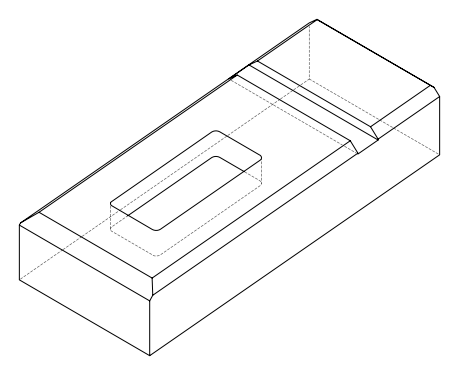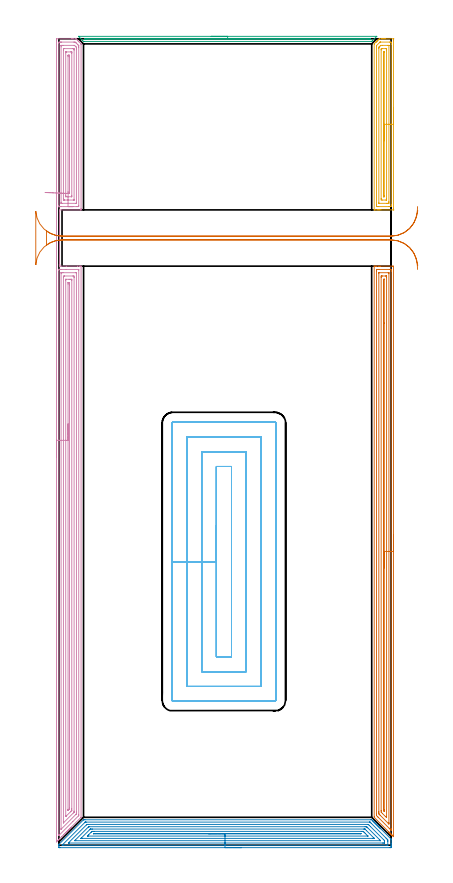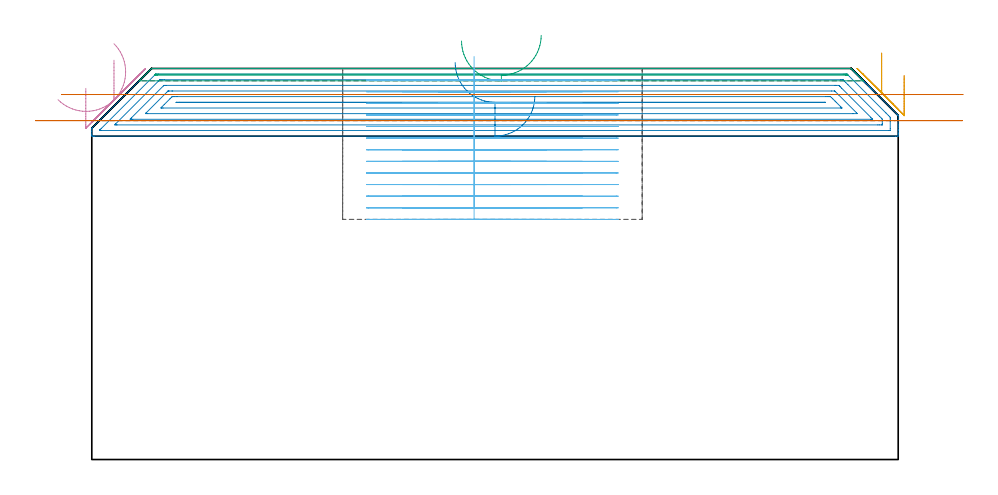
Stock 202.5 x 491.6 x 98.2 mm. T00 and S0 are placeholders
(PLAN: 7 operations, 2 tool changes, 95.6 min)
(1 AREA_MILL | FG_CHAMFER_SURFACE | UGT0205_001 | 13.86 min | 24963 mm3)
(2 AREA_MILL_1 | FG_CHAMFER_SURFACE_1 | UGT0205_001 | 10.9 min | 28423 mm3)
(3 AREA_MILL_2 | FG_CHAMFER_SURFACE_2 | UGT0205_001 | 3 min | 894 mm3)
(4 AREA_MILL_3 | FG_CHAMFER_SURFACE_3 | UGT0205_001 | 22.19 min | 53672 mm3)
(5 AREA_MILL_4 | FG_CHAMFER_SURFACE_4 | UGT0205_001 | 4.34 min | 7690 mm3)
(6 MILL_RECTANGULAR_POCKET | POCKET_RECTANGULAR_STRAIGHT | NXT0201_011 | Follow Part, ap 3, ae 75% | 39.24 min | 517811 mm3)
(7 MILL_RECTANGULAR_SLOT | SLOT_RECTANGULAR | UGT0201_004 | Follow Part, ap 8, ae 75% | 2.06 min | 86542 mm3)
(TOOL UGT0205_001 | Chamfer Mill 20 x 3 x 45 deg. | D20 FL50 Z2)
(TOOL NXT0201_011 | ENDMILL 12mm [2P460-1200-NA 1630] | D12 FL38 Z6)
(TOOL UGT0201_004 | End Mill 32 mm | D32 FL53 Z6)
(OP 1 AREA_MILL)
G17 G21 G94 G90
T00 M6
G54
G17 G0 G90 X204. Y189.1 S1061 M3
G43 Z108.2 H0
Z96.4
G94 G1 Y189.062 Z95.528 F250.
Y188.948 Z94.664
Y188.759 Z93.812
Y188.497 Z92.98
Y188.163 Z92.174
Y187.76 Z91.4
Y187.292 Z90.664
Y186.76 Z89.972
Y186.171 Z89.329
Y185.528 Z88.74
Y184.836 Z88.208
Y184.1 Z87.74
Y183.326 Z87.337
Y182.52 Z87.003
Y181.688 Z86.741
Y180.836 Z86.552
Y179.972 Z86.438
Y179.1 Z86.4
Y5.439
X203.995 Y5.221 Z86.403
X203.993 Y5.218 Z86.404
X203.978 Y5.221 Z86.419
X203.593 Y5.607 Z86.807
X203.437 Y5.762 Z86.96
X203.383 Y5.816 Z87.016
X203.194 Y6.005 Z87.205
X203.14 Y6.058 Z87.257
X203.086 Y6.114 Z87.313
X202.899 Y6.3 Z87.5
X202.844 Y6.355 Z87.553
X202.788 Y6.412 Z87.611
X202.604 Y6.596 Z87.795
X202.547 Y6.651 Z87.849
X202.49 Y6.709 Z87.909
X202.309 Y6.891 Z88.09
X202.251 Y6.948 Z88.146
X202.192 Y7.007 Z88.207
X202.013 Y7.186 Z88.386
X201.954 Y7.244 Z88.442
X201.895 Y7.305 Z88.504
X201.718 Y7.481 Z88.681
X201.658 Y7.541 Z88.739
X201.597 Y7.603 Z88.802
X201.423 Y7.777 Z88.976
X201.361 Y7.837 Z89.035
X201.299 Y7.9 Z89.1
X201.128 Y8.072 Z89.271
X201.065 Y8.134 Z89.332
X201.001 Y8.198 Z89.398
X200.832 Y8.367 Z89.567
X200.768 Y8.43 Z89.628
X192.451 Y16.749 Z97.948
X192.279 Y16.922 Z98.119
X192.206 Y16.999 Z98.192
X192.2 Y17.428 Z98.2
Y352.83
X192.203 Y352.99 Z98.188
X192.243 Y352.993 Z98.148
X192.628 Y353. Z97.772
X192.977 Z97.422
X193.653 Z96.742
X194.88 Z95.517
X195.432 Z94.963
X196.045 Z94.35
X203.437 Z86.961
X203.715 Y352.998 Z86.683
X203.992 Y352.99 Z86.406
X203.999 Y352.712 Z86.399
X204. Y179.1 Z86.4
X202.586 Z87.814
Y10.244
X202.582 Y9.389 Z87.818
X202.58 Y9.356 Z87.82
X202.547 Y9.115 Z87.853
X202.265 Y9.389 Z88.135
X201.658 Y9.992 Z88.742
X201.367 Y10.282 Z89.033
X194.542 Y17.108 Z95.858
X194.224 Y17.428 Z96.176
X193.653 Y18.009 Z96.747
X193.619 Y18.321 Z96.781
X193.617 Y18.357 Z96.783
X193.614 Y19.214 Z96.786
Y349.743
X193.617 Y350.597 Z96.783
X193.618 Y350.632 Z96.782
X193.653 Y350.99 Z96.747
X194.144 Y350.998 Z96.256
X194.542 Y350.999 Z95.858
X195.031 Y351. Z95.369
X201.658 Y350.999 Z88.742
X202.149 Y350.997 Z88.251
X202.547 Y350.99 Z87.853
X202.582 Y350.597 Z87.818
X202.584 Y350.561 Z87.816
X202.586 Y349.704 Z87.814
Y179.1
X201.172 Z89.228
X201.171 Y13.855 Z89.229
X201.17 Y13.452 Z89.23
X201.166 Y12.962 Z89.234
X201.165 Y12.949 Z89.235
X201.143 Y12.962 Z89.257
X200.768 Y13.332 Z89.632
X195.778 Y18.321 Z94.622
X195.432 Y18.672 Z94.968
X195.163 Y18.948 Z95.237
X195.035 Y19.085 Z95.365
X195.033 Y19.214 Z95.367
X195.03 Y19.618 Z95.37
X195.029 Y20.108 Z95.371
X195.028 Y20.513 Z95.372
X195.029 Y348.912 Z95.371
X195.03 Y348.963 Z95.37
X195.033 Y348.986 Z95.367
X195.035 Y348.99 Z95.365
X195.056 Y348.993 Z95.344
X195.244 Y348.999 Z95.156
X200.768 Z89.632
X200.956 Y348.996 Z89.444
X201.082 Y348.991 Z89.318
X201.165 Y348.985 Z89.235
X201.167 Y348.945 Z89.233
X201.169 Y348.811 Z89.231
X201.171 Y348.407 Z89.229
X201.172 Y179.1 Z89.228
X199.757 Z90.643
Y17.551
X199.755 Y17.428 Z90.645
X199.741 Y16.819 Z90.659
X199.121 Y17.428 Z91.279
X197.211 Y19.339 Z93.189
X196.45 Y20.108 Z93.95
X196.443 Y20.878 Z93.957
Y21.001
Y346.131
X196.449 Y346.896 Z93.951
X196.46 Y346.99 Z93.94
X196.562 Y346.995 Z93.838
X196.778 Y346.998 Z93.622
X197.211 Y347. Z93.189
X198.989 Z91.411
X199.431 Y346.998 Z90.969
X199.64 Y346.995 Z90.76
X199.739 Y346.99 Z90.661
X199.75 Y346.925 Z90.65
X199.757 Y346.254 Z90.643
Y346.131
Y179.1
X198.343 Z92.057
Y21.65
X198.341 Y21.001 Z92.059
X198.339 Y20.761 Z92.061
X198.337 Y20.692 Z92.063
X198.206 Y20.804 Z92.194
X198.1 Y20.903 Z92.3
X198. Y21.001 Z92.4
X197.898 Y21.112 Z92.502
X197.863 Y21.158 Z92.537
X197.861 Y21.185 Z92.539
X197.859 Y21.243 Z92.541
X197.857 Y21.894 Z92.543
Y22.138
Y344.345
X197.858 Y344.588 Z92.542
X197.861 Y344.833 Z92.539
X197.864 Y344.987 Z92.536
X197.937 Y344.991 Z92.463
X198.1 Y344.996 Z92.3
X198.339 Y344.999 Z92.061
X198.341 Y344.996 Z92.059
X198.342 Y344.995 Z92.058
X198.343 Y318.319 Z92.057
Y179.1
Y178.228 Z92.095
Y177.364 Z92.209
Y176.512 Z92.398
Y175.68 Z92.66
Y174.874 Z92.994
Y174.1 Z93.397
Y173.364 Z93.865
Y172.672 Z94.396
Y172.029 Z94.986
Y171.44 Z95.629
Y170.908 Z96.321
Y170.44 Z97.057
Y170.037 Z97.831
Y169.703 Z98.637
Y169.441 Z99.469
Y169.252 Z100.32
Y169.138 Z101.185
Y169.1 Z102.057
G0 Z108.2
M5
M2
(OP 2 AREA_MILL_1)
G17 G21 G94 G90
T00 M6
G54
G17 G0 G90 X111.25 Y-1.5 S1061 M3
G43 Z108.2 H0
Z91.2
G94 G1 X111.212 Z90.328 F250.
X111.098 Z89.463
X110.909 Z88.612
X110.647 Z87.78
X110.313 Z86.974
X109.91 Z86.2
X109.442 Z85.464
X108.91 Z84.772
X108.321 Z84.129
X107.678 Z83.54
X106.986 Z83.008
X106.25 Z82.54
X105.476 Z82.137
X104.67 Z81.803
X103.838 Z81.541
X102.986 Z81.352
X102.122 Z81.238
X101.25 Z81.2
X0.632
X0.448 Y-1.499 Z81.201
X0.185 Y-1.496 Z81.204
X0.003 Y-1.491 Z81.205
X0. Y-1.345 Z81.352
Y-0.978 Z81.717
Y-0.244 Z82.456
Y0.351 Z83.051
X0.001 Y0.429 Z83.128
X0.01 Y0.5 Z83.196
X0.075 Y0.576 Z83.274
X14.942 Y15.443 Z98.142
X14.995 Y15.493 Z98.192
X15.015 Y15.496 Z98.195
X15.837 Y15.5 Z98.2
X190.241
X190.706 Y15.493 Z98.192
X191.224 Y14.978 Z97.674
X191.308 Y14.893 Z97.592
X191.433 Y14.767 Z97.466
X191.519 Y14.683 Z97.379
X191.601 Y14.6 Z97.299
X191.731 Y14.469 Z97.168
X191.814 Y14.387 Z97.083
X191.893 Y14.307 Z97.006
X192.029 Y14.171 Z96.87
X192.11 Y14.092 Z96.788
X192.186 Y14.014 Z96.713
X192.327 Y13.873 Z96.572
X192.405 Y13.796 Z96.493
X192.479 Y13.721 Z96.42
X192.626 Y13.575 Z96.274
X192.701 Y13.501 Z96.197
X192.772 Y13.428 Z96.127
X192.924 Y13.277 Z95.976
X192.996 Y13.205 Z95.902
X193.065 Y13.135 Z95.834
X193.222 Y12.978 Z95.678
X193.292 Y12.91 Z95.606
X193.358 Y12.842 Z95.541
X193.52 Y12.68 Z95.379
X193.587 Y12.614 Z95.311
X193.651 Y12.549 Z95.248
X193.818 Y12.382 Z95.081
X193.883 Y12.319 Z95.015
X193.944 Y12.256 Z94.955
X194.116 Y12.084 Z94.783
X194.178 Y12.023 Z94.72
X194.237 Y11.964 Z94.663
X194.414 Y11.786 Z94.485
X194.474 Y11.728 Z94.425
X194.53 Y11.671 Z94.37
X194.713 Y11.488 Z94.187
X194.769 Y11.432 Z94.129
X194.823 Y11.378 Z94.077
X195.011 Y11.19 Z93.889
X195.065 Y11.137 Z93.834
X195.116 Y11.085 Z93.784
X195.309 Y10.892 Z93.591
X195.36 Y10.841 Z93.538
X195.408 Y10.792 Z93.491
X195.607 Y10.593 Z93.292
X195.655 Y10.546 Z93.243
X195.701 Y10.499 Z93.198
X195.905 Y10.295 Z92.994
X195.951 Y10.25 Z92.948
X195.994 Y10.206 Z92.905
X196.203 Y9.997 Z92.696
X202.166 Y4.035 Z86.734
X202.304 Y3.897 Z86.594
X202.464 Y3.733 Z86.431
X202.492 Y3.696 Z86.394
X202.496 Y3.676 Z86.373
X202.5 Y3.649 Z86.347
Y2.568 Z85.262
Y1.314 Z84.011
Y0.795 Z83.489
Y0.168 Z82.863
Y-0.092 Z82.604
Y-0.719 Z81.977
X202.497 Y-0.978 Z81.718
X202.491 Y-1.491 Z81.205
X202.388 Y-1.494 Z81.203
X201.868 Y-1.5 Z81.2
X101.25
Y-0.086 Z82.614
X2.415
X2.01 Y-0.073 Z82.627
X2.009 Y-0.001 Z82.699
X2.01 Y0.038 Z82.738
X2.036 Y0.074 Z82.774
X2.083 Y0.129 Z82.829
X2.139 Y0.188 Z82.888
X2.343 Y0.394 Z83.094
X2.421 Y0.472 Z83.172
X15.94 Y13.99 Z96.69
X15.994 Y14.041 Z96.741
X16.026 Y14.068 Z96.768
X16.042 Y14.079 Z96.779
X16.066 Y14.08 Z96.78
X16.287 Y14.084 Z96.784
X16.731 Y14.086 Z96.786
X189.346
X189.574 Y14.083 Z96.783
X189.629 Y14.081 Z96.781
X189.652 Y14.079 Z96.779
X189.713 Y14.025 Z96.725
X189.927 Y13.818 Z96.518
X190.241 Y13.509 Z96.209
X199.41 Y4.341 Z87.041
X200.079 Y3.67 Z86.37
X200.289 Y3.454 Z86.154
X200.49 Y3.243 Z85.943
X200.496 Y3.04 Z85.74
X200.499 Y2.568 Z85.268
X200.5 Y2.15 Z84.85
X200.498 Y0.379 Z83.079
X200.49 Y-0.04 Z82.66
X200.486 Y-0.08 Z82.62
X200.466 Y-0.081 Z82.619
X200.412 Y-0.084 Z82.616
X200.301 Y-0.085 Z82.615
X200.079 Y-0.086 Z82.614
X101.25
Y1.328 Z84.028
X6.354 Y1.329 Z84.029
X6.18
X5.999 Y1.331 Z84.031
X5.749 Y1.335 Z84.035
X5.894 Y1.489 Z84.189
X5.999 Y1.599 Z84.299
X16.731 Y12.332 Z95.032
X17.03 Y12.622 Z95.322
X17.074 Y12.663 Z95.363
X17.136 Y12.666 Z95.366
X17.272 Y12.669 Z95.369
X17.626 Y12.671 Z95.371
X18.164
X188.096
X188.452 Y12.669 Z95.369
X188.57 Y12.667 Z95.367
X188.61 Y12.665 Z95.365
X188.645 Y12.644 Z95.344
X188.713 Y12.58 Z95.28
X188.98 Y12.319 Z95.019
X189.346 Y11.955 Z94.655
X189.869 Y11.432 Z94.132
X197.846 Y3.454 Z86.154
X198.29 Y3.007 Z85.707
X198.393 Y2.896 Z85.596
X198.49 Y2.774 Z85.474
X198.495 Y2.568 Z85.268
X198.499 Y2.361 Z85.061
X198.5 Y1.681 Z84.381
X198.499 Y1.474 Z84.174
X198.495 Y1.404 Z84.104
X198.49 Y1.35 Z84.05
X198.483 Y1.335 Z84.035
X198.467 Y1.334 Z84.034
X198.29 Y1.331 Z84.031
X197.751 Y1.329 Z84.029
X197.396 Y1.328 Z84.028
X101.25
Y2.743 Z85.443
X10.294
X9.847 Y2.744 Z85.444
X9.722 Y2.746 Z85.446
X9.619 Y2.749 Z85.449
X9.665 Y2.805 Z85.505
X9.82 Y2.968 Z85.668
X9.942 Y3.092 Z85.792
X17.955 Y11.105 Z93.805
X18.039 Y11.185 Z93.885
X18.092 Y11.231 Z93.931
X18.12 Y11.25 Z93.95
X18.162 Y11.252 Z93.952
X18.52 Y11.256 Z93.956
X18.697 Y11.257 Z93.957
X186.663
X186.841 Y11.256 Z93.956
X187.557 Y11.25 Z93.95
X187.599 Y11.241 Z93.941
X187.647 Y11.197 Z93.897
X187.744 Y11.105 Z93.805
X187.933 Y10.918 Z93.618
X188.306 Y10.546 Z93.246
X195.607 Y3.243 Z85.943
X196.077 Y2.762 Z85.462
X196.086 Y2.748 Z85.448
X196.067 Y2.747 Z85.447
X196.002 Y2.744 Z85.444
X195.87 Y2.743 Z85.443
X195.607
X101.25
Y4.157 Z86.857
X14.048
X13.863 Y4.159 Z86.859
X13.494 Y4.164 Z86.864
X13.475 Y4.167 Z86.867
X13.487 Y4.181 Z86.881
X13.519 Y4.218 Z86.918
X13.571 Y4.273 Z86.973
X13.639 Y4.341 Z87.041
X18.74 Y9.441 Z92.141
X18.96 Y9.659 Z92.359
X19.115 Y9.807 Z92.507
X19.138 Y9.828 Z92.528
X19.169 Y9.836 Z92.536
X19.233 Y9.839 Z92.539
X19.414 Y9.842 Z92.542
X20.124 Y9.843 Z92.543
X20.309
X185.769
X186.48 Y9.841 Z92.541
X186.523 Y9.839 Z92.539
X186.543 Y9.836 Z92.536
X186.575 Y9.815 Z92.515
X186.663 Y9.736 Z92.436
X186.742 Y9.659 Z92.359
X187.557 Y8.844 Z91.544
X192.029 Y4.371 Z87.071
X192.057 Y4.341 Z87.041
X192.208 Y4.164 Z86.864
X191.135 Y4.157 Z86.857
X101.25
Y5.571 Z88.271
X17.902 Y5.572 Z88.272
X17.626 Y5.574 Z88.274
X17.502 Y5.576 Z88.276
X17.342 Y5.582 Z88.282
X17.454 Y5.702 Z88.402
X17.52 Y5.771 Z88.471
X18.189 Y6.442 Z89.142
X19.634 Y7.886 Z90.586
X19.971 Y8.221 Z90.921
X20.087 Y8.333 Z91.033
X20.178 Y8.418 Z91.118
X20.309 Y8.422 Z91.122
X20.659 Y8.426 Z91.126
X21.203 Y8.428 Z91.128
X21.55 Y8.429 Z91.129
X184.327
X184.874 Y8.428 Z91.128
X185.225 Y8.426 Z91.126
X185.49 Y8.422 Z91.122
X185.769 Y8.172 Z90.872
X186.062 Y7.886 Z90.586
X186.663 Y7.289 Z89.989
X186.952 Y7. Z89.7
X188.114 Y5.836 Z88.536
X188.292 Y5.653 Z88.353
X188.354 Y5.587 Z88.287
X188.359 Y5.576 Z88.276
X188.352 Y5.575 Z88.275
X188.287 Y5.573 Z88.273
X188.104 Y5.571 Z88.271
X101.25
Y6.985 Z89.685
X21.217 Y6.986 Z89.686
X21.203 Y6.988 Z89.688
X21.201 Y6.99 Z89.69
X21.2 Y7. Z89.7
X21.201 Y7.002 Z89.702
X21.203 Y7.003 Z89.703
X22.083 Y7.014 Z89.714
X183.98
X184.259 Y7. Z89.7
X183.994 Y6.986 Z89.686
X183.98
X101.25 Y6.985 Z89.685
X100.378 Z89.723
X99.514 Z89.837
X98.662 Z90.026
X97.83 Z90.288
X97.024 Z90.622
X96.25 Z91.025
X95.514 Z91.494
X94.822 Z92.025
X94.179 Z92.614
X93.59 Z93.257
X93.058 Z93.949
X92.59 Z94.685
X92.187 Z95.459
X91.853 Z96.265
X91.591 Z97.097
X91.402 Z97.949
X91.288 Z98.814
X91.25 Z99.685
G0 Z108.2
M5
M2
(OP 3 AREA_MILL_2)
G17 G21 G94 G90
T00 M6
G54
G17 G0 G90 X92.85 Y493.1 S1061 M3
G43 Z108.2 H0
Z105.1
G94 G1 X92.888 Z104.228 F250.
X93.002 Z103.364
X93.191 Z102.512
X93.453 Z101.68
X93.787 Z100.874
X94.19 Z100.1
X94.658 Z99.364
X95.19 Z98.672
X95.779 Z98.029
X96.422 Z97.44
X97.114 Z96.908
X97.85 Z96.44
X98.624 Z96.037
X99.43 Z95.703
X100.262 Z95.441
X101.113 Z95.252
X101.978 Z95.138
X102.85 Z95.1
X193.681 Y493.099 Z95.099
X193.709 Y493.098 Z95.098
X193.742 Y493.095 Z95.099
X193.782 Y493.09 Z95.102
X193.685 Y492.983 Z95.213
X193.639 Y492.939 Z95.26
X190.934 Y490.234 Z97.966
X190.772 Y490.074 Z98.124
X190.695 Y490.004 Z98.189
X190.486 Y490. Z98.2
X15.213
X15.005 Y490.004 Z98.189
X14.924 Y490.075 Z98.122
X14.321 Y490.679 Z97.521
X12.061 Y492.939 Z95.26
X12.015 Y492.983 Z95.213
X11.918 Y493.09 Z95.102
X11.957 Y493.095 Z95.099
X11.991 Y493.098 Z95.098
X12.273 Y493.1 Z95.1
X102.85
Y491.686 Z96.514
X189.285
X189.592 Y491.685 Z96.515
X189.904 Y491.682 Z96.518
X189.913 Y491.68 Z96.52
X189.912 Y491.674 Z96.526
X189.728 Y491.484 Z96.716
X189.693 Y491.451 Z96.749
X189.658 Y491.421 Z96.779
X189.592 Y491.42 Z96.78
X189.284 Y491.416 Z96.784
X188.978 Y491.415 Z96.785
X188.698 Y491.414 Z96.786
X16.695
X16.388 Y491.415 Z96.785
X16.108 Y491.419 Z96.781
X16.063 Y491.421 Z96.779
X16.034 Y491.428 Z96.772
X16.008 Y491.451 Z96.749
X15.902 Y491.551 Z96.649
X15.802 Y491.65 Z96.55
X15.781 Y491.675 Z96.525
X15.78 Y491.681 Z96.519
X15.782 Y491.682 Z96.518
X15.827 Y491.684 Z96.516
X16.108 Y491.685 Z96.515
X16.415 Y491.686 Z96.514
X102.85
X103.722 Z96.552
X104.586 Z96.666
X105.438 Z96.855
X106.27 Z97.117
X107.076 Z97.451
X107.85 Z97.854
X108.586 Z98.323
X109.278 Z98.854
X109.921 Z99.443
X110.51 Z100.086
X111.041 Z100.778
X111.51 Z101.514
X111.913 Z102.288
X112.247 Z103.094
X112.509 Z103.926
X112.698 Z104.778
X112.812 Z105.643
X112.85 Z106.514
G0 Z108.2
M5
M2
(OP 4 AREA_MILL_3)
G17 G21 G94 G90
T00 M6
G54
G17 G0 G90 X-1.5 Y236.8 S1061 M3
G43 Z108.2 H0
Z93.2
G94 G1 Y236.838 Z92.328 F250.
Y236.952 Z91.463
Y237.141 Z90.612
Y237.403 Z89.78
Y237.737 Z88.974
Y238.14 Z88.2
Y238.608 Z87.464
Y239.14 Z86.772
Y239.729 Z86.129
Y240.372 Z85.54
Y241.064 Z85.008
Y241.8 Z84.54
Y242.574 Z84.137
Y243.38 Z83.803
Y244.212 Z83.541
Y245.064 Z83.352
Y245.928 Z83.238
Y246.8 Z83.2
Y490.967
X-1.496 Y491.41 Z83.203
X-1.492 Y491.59 Z83.206
X-1.309 Y491.6 Z83.389
X7.763 Z92.457
X8.279 Z92.975
X8.644 Z93.34
X10.042 Z94.736
X10.401 Y491.593 Z95.1
X10.407 Y491.59 Z95.106
X10.587 Y491.415 Z95.284
X10.7 Y491.301 Z95.397
X11.246 Y490.755 Z95.945
X11.729 Y490.273 Z96.426
X11.927 Y490.073 Z96.627
X12.01 Y489.99 Z96.71
X12.169 Y489.832 Z96.866
X12.226 Y489.775 Z96.924
X13.491 Y488.508 Z98.191
X13.495 Y488.505 Z98.193
X13.5 Y488.284 Z98.2
Y388.113
X13.494 Y387.307 Z98.192
X13.492 Y387.306 Z98.19
X13.091 Y387.3 Z97.79
X0.4 Z85.1
Y386.902
X0.402 Y386.771 Z85.098
X0.412 Y386.537 Z85.086
X0.411 Y386.398
X0.4 Y386.324 Z85.1
Y353.964
X0.401 Y353.855 Z85.095
X0.41 Y353.773 Z85.088
Y353.76 Z85.085
X0.401 Y353.756 Z85.095
Y353.745 Z85.096
Z85.098
Y353.743 Z85.096
X0.402 Y353.731 Z85.092
X0.404 Y353.727 Z85.091
Y353.724 Z85.093
X0.403 Y353.709 Z85.094
X0.404 Y353.706 Z85.091
X0.4 Y353.702 Z85.094
Y353.694 Z85.1
X0.409 Y353.679 Z85.089
X0.402 Y353.652 Z85.097
Y353.61
X0.4 Y353.506 Z85.099
Y353.232
Y353. Z85.1
X0.712 Z85.41
X4.466 Z89.164
X11.288 Z95.983
X12.626 Z97.322
X13.284 Z97.977
X13.496 Y352.994 Z98.188
X13.497 Y352.993 Z98.189
X13.5 Y352.785 Z98.2
Y17.032 Z98.199
X13.498 Y17.002 Z98.197
X13.497 Y16.996 Z98.196
X7.457 Y10.956 Z92.154
X7.322 Y10.82 Z92.018
X7.183 Y10.682 Z91.881
X7.022 Y10.521 Z91.72
X6.881 Y10.379 Z91.577
X6.736 Y10.235 Z91.434
X6.588 Y10.087 Z91.286
X6.441 Y9.938 Z91.136
X6.289 Y9.788 Z90.987
X6.154 Y9.653 Z90.852
X6. Y9.498 Z90.695
X5.842 Y9.34 Z90.539
X5.72 Y9.218 Z90.417
X5.559 Y9.057 Z90.254
X5.394 Y8.893 Z90.092
X5.119 Y8.618 Z89.817
X4.948 Y8.446 Z89.644
X4.397 Y7.896 Z89.096
X4.054 Y7.552 Z88.75
X3.461 Y6.96 Z88.16
X2.769 Y6.268 Z87.468
X1.816 Y5.316 Z86.515
X0.475 Y3.974 Z85.174
X0.028 Y3.527 Z84.726
X-0.42 Y3.08 Z84.279
X-0.866 Y2.633 Z83.831
X-1.315 Y2.185 Z83.385
X-1.491 Y2.017 Z83.208
X-1.499 Y2.013 Z83.2
X-1.5 Y246.8
X-0.086 Z84.614
Y350.549
X-0.083 Y350.954 Z84.617
X-0.081 Y351.054 Z84.619
X-0.079 Y351.093 Z84.621
X0.025 Y351.07 Z84.725
X0.247 Y351.02 Z84.947
X0.712 Y351.009 Z85.412
X1.147 Y351.002 Z85.847
X4.454 Y351. Z89.154
X11.982 Y350.999 Z96.682
X12.025 Y350.997 Z96.725
X12.07 Y350.991 Z96.77
X12.079 Y350.988 Z96.779
X12.081 Y350.976 Z96.781
X12.084 Y350.939 Z96.784
X12.086 Y350.634 Z96.786
Y350.549
X12.085 Y18.731 Z96.785
X12.082 Y18.327 Z96.782
X12.079 Y18.125 Z96.779
X12.073 Y18.034 Z96.773
X12.025 Y17.983 Z96.725
X11.886 Y17.837 Z96.586
X8.502 Y14.451 Z93.202
X0.044 Y5.994 Z84.744
X-0.054 Y5.898 Z84.646
X-0.074 Y5.881 Z84.626
X-0.079 Y5.88 Z84.621
X-0.08 Y5.883 Z84.62
X-0.083 Y5.93 Z84.617
X-0.085 Y6.125 Z84.615
X-0.086 Y6.21 Z84.614
Y246.8
X1.328 Z86.028
X1.329 Y348.76 Z86.029
X1.331 Y348.894 Z86.031
X1.333 Y348.961 Z86.033
X1.335 Y348.986 Z86.035
X1.364 Y348.993 Z86.064
X1.593 Y348.997 Z86.293
X2.238 Y349. Z86.938
X2.475 Z87.175
X10.171 Y348.999 Z94.871
X10.407 Y348.996 Z95.107
X10.642 Y348.99 Z95.342
X10.665 Y348.988 Z95.365
X10.667 Y348.968 Z95.367
X10.67 Y348.921 Z95.37
X10.671 Y348.85 Z95.371
Y348.76
Y20.251
X10.67 Y19.626 Z95.37
X10.669 Y19.36 Z95.369
X10.665 Y19.093 Z95.365
X10.407 Y18.809 Z95.107
X10.369 Y18.769 Z95.069
X1.387 Y9.788 Z86.087
X1.363 Y9.768 Z86.063
X1.339 Y9.749 Z86.039
X1.334 Y9.788 Z86.034
X1.332 Y9.829 Z86.032
X1.329 Y10.056 Z86.029
X1.328 Y246.8 Z86.028
X2.743 Z87.443
Y346.077
X2.747 Y346.695 Z87.447
X2.75 Y346.971 Z87.45
X3.329 Y346.999 Z88.029
X3.356 Z88.056
X8.616 Z93.316
X8.644 Z93.344
X9.25 Y346.971 Z93.95
X9.255 Y346.351 Z93.955
X9.257 Y346.077 Z93.957
Y20.792
X9.256 Y20.52 Z93.956
X9.253 Y20.209 Z93.953
X9.25 Y20.133 Z93.95
X9.243 Y20.104 Z93.943
X9.224 Y20.081 Z93.924
X9.152 Y20.005 Z93.852
X8.777 Y19.626 Z93.477
X2.939 Y13.788 Z87.639
X2.865 Y13.716 Z87.565
X2.762 Y13.62 Z87.462
X2.75 Y13.61 Z87.45
X2.747 Y13.633 Z87.447
X2.744 Y13.687 Z87.444
X2.743 Y13.747 Z87.443
Y13.988
Y246.8
X4.157 Z88.857
Y344.452
X4.159 Y344.615 Z88.859
X4.164 Y344.941 Z88.864
X4.167 Y344.992 Z88.867
X4.173 Y344.994 Z88.873
X4.194 Y344.997 Z88.894
X4.237 Y344.999 Z88.937
X4.417 Y345. Z89.117
X6.18 Z90.88
X7.061 Z91.761
X7.763 Y344.996 Z92.463
X7.809 Y344.994 Z92.509
X7.829 Y344.991 Z92.529
X7.836 Y344.859 Z92.536
X7.841 Y344.533 Z92.541
X7.843 Y344.37 Z92.543
Y22.227
X7.842 Y21.415 Z92.542
X7.841 Y21.335 Z92.541
X7.836 Y21.252 Z92.536
X7.826 Y21.136 Z92.526
X7.763 Y21.068 Z92.463
X7.493 Y20.794 Z92.193
X7.222 Y20.52 Z91.922
X7.051 Y20.348 Z91.751
X4.387 Y17.685 Z89.087
X4.237 Y17.536 Z88.937
X4.187 Y17.488 Z88.887
X4.169 Y17.473 Z88.869
X4.165 Y17.472 Z88.865
X4.163 Y17.485 Z88.863
X4.159 Y17.592 Z88.859
X4.157 Y17.755 Z88.857
Y17.837
Y246.8
X5.571 Z90.271
Y342.04
X5.573 Y342.499 Z90.273
X5.576 Y342.93 Z90.276
X5.578 Y342.987 Z90.278
X5.63 Y342.991 Z90.33
X5.753 Y342.995 Z90.453
X6. Y342.997 Z90.7
X6.393 Y342.995 Z91.093
X6.422 Y342.988 Z91.122
X6.424 Y342.963 Z91.124
X6.427 Y342.499 Z91.127
X6.429 Y342.064 Z91.129
Y341.605
X6.428 Y22.769 Z91.128
X6.425 Y22.309 Z91.125
X6.422 Y22.202 Z91.122
X6.42 Y22.179 Z91.12
X6.404 Y22.159 Z91.104
X6.371 Y22.122 Z91.071
X6.278 Y22.027 Z90.978
X5.667 Y21.415 Z90.367
X5.633 Y21.383 Z90.333
X5.61 Y21.363 Z90.31
X5.578 Y21.338 Z90.278
X5.575 Y21.377 Z90.275
X5.573 Y21.415 Z90.273
X5.572 Y21.501 Z90.272
X5.571 Y21.85 Z90.271
Y246.8
Y247.672 Z90.309
Y248.536 Z90.423
Y249.388 Z90.612
Y250.22 Z90.874
Y251.026 Z91.208
Y251.8 Z91.611
Y252.536 Z92.08
Y253.228 Z92.611
Y253.871 Z93.2
Y254.46 Z93.843
Y254.992 Z94.535
Y255.46 Z95.271
Y255.863 Z96.045
Y256.197 Z96.851
Y256.459 Z97.683
Y256.648 Z98.535
Y256.762 Z99.4
Y256.8 Z100.271
G0 Z108.2
X5.569 Y389.3
Z104.411
G1 X6.159 Z103.768
X6.69 Z103.076
X7.159 Z102.34
X7.561 Z101.567
X7.895 Z100.761
X8.158 Z99.929
X8.346 Z99.077
X8.46 Z98.212
X8.498 Z97.34
X8.46 Z96.469
X8.346 Z95.604
X8.158 Z94.752
X7.895 Z93.92
X7.561 Z93.114
X7.159 Z92.34
X6.69 Z91.605
X6.159 Z90.913
X5.569 Z90.269
X1.593 Z86.293
X1. Z85.7
X0.712 Y389.297 Z85.412
X0.433 Y389.291 Z85.133
X0.221 Y389.274 Z84.921
X-0.056 Y389.203 Z84.644
X-0.079 Y389.197 Z84.621
X-0.081 Y389.228 Z84.619
X-0.084 Y389.312 Z84.616
X-0.085 Y389.48 Z84.615
X-0.086 Y389.817 Z84.614
X-0.085 Y489.093 Z84.615
Y489.179
X-0.079 Y489.574 Z84.621
X0.305 Y489.592 Z85.005
X0.712 Y489.597 Z85.412
X1.179 Y489.6 Z85.879
X1.593 Z86.293
X9.111 Y489.599 Z93.811
X9.525 Y489.595 Z94.225
X9.938 Y489.59 Z94.638
X10.371 Y489.179 Z95.071
X10.407 Y489.144 Z95.107
X11.266 Y488.284 Z95.966
X11.721 Y487.829 Z96.421
X11.939 Y487.608 Z96.639
X12.047 Y487.495 Z96.747
X12.072 Y487.467 Z96.772
X12.079 Y487.442 Z96.779
X12.08 Y487.39 Z96.78
X12.086 Y486.58 Z96.786
Y486.496
X12.085 Y389.987 Z96.785
Y389.902
X12.079 Y389.497 Z96.779
X12.072 Y389.31 Z96.772
X11.877 Y389.304 Z96.577
X11.288 Y389.301 Z95.988
X10.999 Y389.3 Z95.699
X5.569 Z90.269
Y391.3
X1.978 Z86.678
X1.593 Y391.301 Z86.293
X1.465 Y391.303 Z86.165
X1.363 Y391.308 Z86.063
X1.337 Y391.31 Z86.037
X1.334 Y391.346 Z86.034
X1.332 Y391.422 Z86.032
X1.329 Y391.691 Z86.029
X1.328 Y391.959 Z86.028
X1.329 Y486.764 Z86.029
X1.331 Y487.39 Z86.031
X1.333 Y487.524 Z86.033
X1.335 Y487.583 Z86.035
X1.395 Y487.592 Z86.095
X1.593 Y487.596 Z86.293
X2.268 Y487.6 Z86.968
X2.475 Z87.175
X9.319 Z94.019
X9.422 Y487.598 Z94.122
X9.473 Y487.594 Z94.173
X9.497 Y487.59 Z94.197
X9.525 Y487.567 Z94.225
X9.709 Y487.39 Z94.409
X10.407 Y486.692 Z95.107
X10.6 Y486.496 Z95.3
X10.665 Y486.423 Z95.365
X10.667 Y486.361 Z95.367
X10.67 Y486.229 Z95.37
X10.671 Y485.601 Z95.371
X10.672 Y485.332 Z95.372
X10.671 Y391.691 Z95.371
X10.669 Y391.424 Z95.369
X10.666 Y391.333 Z95.366
X10.664 Y391.31 Z95.364
X10.646 Y391.307 Z95.346
X10.599 Y391.304 Z95.299
X10.407 Y391.301 Z95.107
X5.569 Y391.3 Z90.269
Y393.3
X3.533 Z88.233
X3.356 Z88.056
X3.179 Y393.302 Z87.879
X2.826 Y393.31 Z87.526
X2.749 Y393.315 Z87.449
X2.746 Y393.337 Z87.446
X2.744 Y393.39 Z87.444
X2.743 Y393.479 Z87.443
Y394.102
Y484.707
X2.746 Y485.326 Z87.446
X2.75 Y485.536 Z87.45
X2.757 Y485.59 Z87.457
X2.806 Y485.594 Z87.506
X2.916 Y485.597 Z87.616
X3.356 Y485.6 Z88.056
X8.644 Z93.344
X8.865 Y485.598 Z93.565
X8.974 Y485.594 Z93.674
X9.028 Y485.59 Z93.728
X9.071 Y485.568 Z93.771
X9.214 Y485.427 Z93.914
X9.249 Y485.39 Z93.949
X9.252 Y485.336 Z93.952
X9.255 Y485.217 Z93.955
X9.257 Y484.979 Z93.957
Y484.707
Y393.751
X9.256 Y393.479 Z93.956
X9.253 Y393.325 Z93.953
X9.252 Y393.314 Z93.952
X9.209 Y393.308 Z93.909
X9.115 Y393.303 Z93.815
X8.997 Y393.301 Z93.697
X8.821 Y393.3 Z93.521
X5.569 Z90.269
Y395.3
X5.087 Z89.787
X4.237 Y395.303 Z88.937
X4.2 Y395.306 Z88.9
X4.163 Y395.331 Z88.863
X4.161 Y395.345 Z88.861
X4.157 Y396.163 Z88.857
Y396.244
Y483.082
X4.159 Y483.245 Z88.859
X4.164 Y483.571 Z88.864
X4.169 Y483.592 Z88.869
X4.175 Y483.595 Z88.875
X4.195 Y483.598 Z88.895
X4.237 Y483.599 Z88.937
X4.447 Y483.6 Z89.147
X7.091 Z91.791
X7.763 Y483.597 Z92.463
X7.807 Y483.594 Z92.507
X7.829 Y483.591 Z92.529
X7.836 Y483.579 Z92.536
X7.838 Y483.49 Z92.538
X7.842 Y483.163 Z92.542
X7.843 Y483. Z92.543
Y482.918
Y395.999
X7.842 Y395.836 Z92.542
X7.838 Y395.509 Z92.538
X7.835 Y395.309 Z92.535
X7.815 Y395.306 Z92.515
X7.763 Y395.302 Z92.463
X7.731 Y395.3 Z92.431
X5.569 Z90.269
X5.652 Y397.306 Z90.352
X5.636 Y397.307 Z90.336
X5.58 Y397.31 Z90.28
X5.578 Y397.339 Z90.278
X5.574 Y397.489 Z90.274
X5.572 Y397.951 Z90.272
X5.571 Y398.387 Z90.271
Y480.67
X5.573 Y481.129 Z90.273
X5.576 Y481.56 Z90.276
X5.577 Y481.585 Z90.277
X5.595 Y481.59 Z90.295
X5.652 Y481.595 Z90.352
X5.768 Y481.598 Z90.468
X6. Y481.599 Z90.7
X6.419 Y481.598 Z91.119
X6.425 Y481.593 Z91.125
X6.427 Y481.591 Z91.127
X6.428 Y481.129 Z91.128
X6.429 Y480.694 Z91.129
Y397.951
X6.428 Y397.517 Z91.128
X6.425 Y397.371 Z91.125
X6.422 Y397.321 Z91.122
X6.417 Y397.309 Z91.117
X6.401 Y397.307 Z91.101
X6.321 Y397.303 Z91.021
X6. Y397.301 Z90.7
X5.759 Z90.459
X5.652 Y397.306 Z90.352
X5.009 Y397.332 Z89.763
X4.318 Y397.361 Z89.233
X3.582 Y397.392 Z88.764
X2.809 Y397.424 Z88.362
X2.004 Y397.457 Z88.028
X1.172 Y397.491 Z87.766
X0.321 Y397.526 Z87.578
X-0.543 Y397.562 Z87.464
X-1.414 Y397.598 Z87.426
X-2.285 Y397.634 Z87.465
X-3.149 Y397.67 Z87.579
X-4. Y397.705 Z87.768
X-4.831 Y397.74 Z88.031
X-5.636 Y397.773 Z88.365
X-6.409 Y397.805 Z88.768
X-7.144 Y397.835 Z89.237
X-7.835 Y397.864 Z89.769
X-8.478 Y397.891 Z90.358
G0 Z108.2
M5
M2
(OP 5 AREA_MILL_4)
G17 G21 G94 G90
T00 M6
G54
G17 G0 G90 X204. Y449.45 S1061 M3
G43 Z108.2 H0
Z96.4
G94 G1 Y449.412 Z95.528 F250.
Y449.298 Z94.664
Y449.109 Z93.812
Y448.847 Z92.98
Y448.513 Z92.174
Y448.11 Z91.4
Y447.641 Z90.664
Y447.11 Z89.972
Y446.521 Z89.329
Y445.878 Z88.74
Y445.186 Z88.208
Y444.45 Z87.74
Y443.676 Z87.337
Y442.87 Z87.003
Y442.038 Z86.741
Y441.186 Z86.552
Y440.322 Z86.438
Y439.45 Z86.4
Y387.863
X203.998 Y387.302 Z86.399
X203.997 Y387.301 Z86.4
X196.321 Y387.3 Z94.073
X195.668 Z94.729
X195.432 Z94.965
X194.779 Z95.618
X194.542 Z95.854
X194.069 Z96.33
X193.237 Z97.162
X192.5 Z97.899
X192.231 Z98.16
X192.203 Y387.309 Z98.189
X192.2 Y387.418 Z98.2
Y488.369
X192.204 Y488.495 Z98.189
X192.246 Y488.544 Z98.15
X192.394 Y488.695 Z98.005
X192.958 Y489.258 Z97.442
X193.06 Y489.362 Z97.336
X193.162 Y489.462 Z97.238
X193.254 Y489.554 Z97.145
X193.356 Y489.658 Z97.04
X193.458 Y489.759 Z96.941
X193.551 Y489.851 Z96.849
X193.653 Y489.955 Z96.743
X193.755 Y490.055 Z96.645
X193.847 Y490.147 Z96.552
X193.949 Y490.251 Z96.447
X194.051 Y490.351 Z96.348
X194.144 Y490.444 Z96.256
X194.246 Y490.548 Z96.15
X194.348 Y490.648 Z96.052
X194.44 Y490.74 Z95.959
X194.542 Y490.844 Z95.854
X194.987 Y491.287 Z95.412
X195.126 Y491.426 Z95.273
X195.302 Y491.59 Z95.097
X195.387 Y491.6 Z95.013
X196.737 Z93.662
X197.211 Z93.185
X197.447 Z92.949
X198.1 Z92.297
X198.337 Z92.06
X198.989 Z91.404
X203.997 Y491.599 Z86.4
X203.998 Y491.598 Z86.399
X204. Y491.037 Z86.4
Y439.45
X202.586 Z87.814
Y390.493
X202.583 Y389.642 Z87.817
X202.581 Y389.608 Z87.819
X202.547 Y389.31 Z87.853
X201.998 Y389.302 Z88.402
X201.658 Y389.301 Z88.742
X201.11 Y389.3 Z89.29
X194.542 Y389.301 Z95.858
X193.992 Y389.303 Z96.408
X193.653 Y389.31 Z96.747
X193.619 Y389.642 Z96.781
X193.617 Y389.678 Z96.783
X193.614 Y390.531 Z96.786
X193.615 Y487.054 Z96.785
X193.616 Y487.266 Z96.784
X193.618 Y487.372 Z96.782
X193.621 Y487.424 Z96.779
X193.636 Y487.479 Z96.764
X193.642 Y487.49 Z96.758
X193.653 Y487.502 Z96.747
X195.432 Y489.282 Z94.968
X195.723 Y489.562 Z94.677
X195.775 Y489.59 Z94.625
X195.842 Y489.594 Z94.558
X195.98 Y489.599 Z94.42
X201.658 Z88.742
X202.208 Y489.597 Z88.192
X202.547 Y489.59 Z87.853
X202.581 Y489.258 Z87.819
X202.583 Y489.222 Z87.817
X202.586 Y488.369 Z87.814
Y439.45
X201.172 Z89.228
X201.171 Y392.31 Z89.229
X201.17 Y391.908 Z89.23
X201.166 Y391.421 Z89.234
X201.165 Y391.329 Z89.235
X201.009 Y391.31 Z89.391
X200.887 Y391.302 Z89.513
X200.768 Y391.301 Z89.632
X200. Y391.3 Z90.4
X195.432 Y391.301 Z94.968
X195.311 Y391.303 Z95.089
X195.07 Y391.31 Z95.33
X195.034 Y391.317 Z95.366
X195.032 Y391.329 Z95.368
X195.03 Y391.363 Z95.37
X195.029 Y391.421 Z95.371
Y485.7
Y486.102
X195.033 Y486.346 Z95.367
X195.035 Y486.405 Z95.365
X195.041 Y486.43 Z95.359
X195.063 Y486.455 Z95.337
X195.19 Y486.59 Z95.21
X195.756 Y487.155 Z94.644
X196.083 Y487.479 Z94.317
X196.206 Y487.594 Z94.194
X197.211 Y487.6 Z93.189
X200.648 Z89.752
X200.768 Y487.599 Z89.632
X200.889 Y487.597 Z89.511
X201.13 Y487.59 Z89.27
X201.166 Y487.583 Z89.234
X201.168 Y487.571 Z89.232
X201.17 Y487.537 Z89.23
X201.171 Y487.479 Z89.229
X201.172 Y439.45 Z89.228
X199.757 Z90.643
Y394.089
X199.751 Y393.327 Z90.649
X199.748 Y393.31 Z90.652
X199.729 Y393.306 Z90.671
X199.68 Y393.302 Z90.72
X199.581 Y393.3 Z90.819
X199.384 Z91.016
X197.109 Y393.302 Z93.292
X196.45 Y393.325 Z93.95
X196.443 Y393.967 Z93.957
Y394.089
Y484.811
X196.447 Y485.195 Z93.953
X196.45 Y485.382 Z93.95
X196.541 Y485.48 Z93.859
X196.634 Y485.573 Z93.766
X196.816 Y485.59 Z93.584
X197.211 Y485.598 Z93.189
X197.311 Y485.6 Z93.089
X199.091 Y485.598 Z91.309
X199.75 Y485.575 Z90.65
X199.756 Y484.933 Z90.644
X199.757 Y484.811 Z90.643
Y439.45
X198.343 Z92.057
Y395.868
X198.342 Y395.626 Z92.058
X198.338 Y395.382 Z92.062
X198.336 Y395.32 Z92.064
X198.312 Y395.31 Z92.088
X198.242 Y395.306 Z92.158
X198.1 Y395.303 Z92.3
X197.911 Y395.304 Z92.489
X197.879 Y395.306 Z92.521
X197.866 Y395.309 Z92.534
X197.864 Y395.334 Z92.536
X197.86 Y395.463 Z92.54
X197.858 Y395.625 Z92.542
X197.857 Y483.032 Z92.543
X197.858 Y483.274 Z92.542
X197.862 Y483.518 Z92.538
X197.864 Y483.58 Z92.536
X197.888 Y483.59 Z92.512
X197.958 Y483.594 Z92.442
X198.1 Y483.597 Z92.3
X198.289 Y483.596 Z92.111
X198.321 Y483.594 Z92.079
X198.334 Y483.591 Z92.066
X198.336 Y483.565 Z92.064
X198.34 Y483.437 Z92.06
X198.342 Y483.275 Z92.058
X198.343 Y439.45 Z92.057
Y438.578 Z92.095
Y437.713 Z92.209
Y436.862 Z92.398
Y436.03 Z92.66
Y435.224 Z92.994
Y434.45 Z93.397
Y433.714 Z93.865
Y433.022 Z94.396
Y432.379 Z94.986
Y431.79 Z95.629
Y431.258 Z96.321
Y430.79 Z97.057
Y430.387 Z97.831
Y430.053 Z98.637
Y429.791 Z99.469
Y429.602 Z100.32
Y429.488 Z101.185
Y429.45 Z102.057
G0 Z108.2
M5
M2
(OP 6 MILL_RECTANGULAR_POCKET)
G17 G21 G94 G90
T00 M6
G54
G17 G0 G90 X96. Y194.926 S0 M3
G43 Z108.2 H1
Z101.2
G94 G1 Y172.85 Z95.285 F250.
Y114.8 F500.
X105.2
Y230.9
X96.
Y172.85
X87.
Y105.8
X114.2
Y239.9
X87.
Y172.85
X78.
Y96.8
X123.2
Y248.9
X78.
Y172.85
X69.
Y88.3
G3 X69.5 Y87.8 R0.5
G1 X131.7
G3 X132.2 Y88.3 R0.5
G1 Y257.4
G3 X131.7 Y257.9 R0.5
G1 X69.5
G3 X69. Y257.4 R0.5
G1 Y172.85
Y171.85
G0 X96. Y194.926 Z98.285
G1 Y172.85 Z92.369 F250.
Y114.8 F500.
X105.2
Y230.9
X96.
Y172.85
X87.
Y105.8
X114.2
Y239.9
X87.
Y172.85
X78.
Y96.8
X123.2
Y248.9
X78.
Y172.85
X69.
Y88.3
G3 X69.5 Y87.8 R0.5
G1 X131.7
G3 X132.2 Y88.3 R0.5
G1 Y257.4
G3 X131.7 Y257.9 R0.5
G1 X69.5
G3 X69. Y257.4 R0.5
G1 Y172.85
Y171.85
G0 X96. Y194.926 Z95.369
G1 Y172.85 Z89.454 F250.
Y114.8 F500.
X105.2
Y230.9
X96.
Y172.85
X87.
Y105.8
X114.2
Y239.9
X87.
Y172.85
X78.
Y96.8
X123.2
Y248.9
X78.
Y172.85
X69.
Y88.3
G3 X69.5 Y87.8 R0.5
G1 X131.7
G3 X132.2 Y88.3 R0.5
G1 Y257.4
G3 X131.7 Y257.9 R0.5
G1 X69.5
G3 X69. Y257.4 R0.5
G1 Y172.85
Y171.85
G0 X96. Y194.926 Z92.454
G1 Y172.85 Z86.538 F250.
Y114.8 F500.
X105.2
Y230.9
X96.
Y172.85
X87.
Y105.8
X114.2
Y239.9
X87.
Y172.85
X78.
Y96.8
X123.2
Y248.9
X78.
Y172.85
X69.
Y88.3
G3 X69.5 Y87.8 R0.5
G1 X131.7
G3 X132.2 Y88.3 R0.5
G1 Y257.4
G3 X131.7 Y257.9 R0.5
G1 X69.5
G3 X69. Y257.4 R0.5
G1 Y172.85
Y171.85
G0 X96. Y194.926 Z89.538
G1 Y172.85 Z83.623 F250.
Y114.8 F500.
X105.2
Y230.9
X96.
Y172.85
X87.
Y105.8
X114.2
Y239.9
X87.
Y172.85
X78.
Y96.8
X123.2
Y248.9
X78.
Y172.85
X69.
Y88.3
G3 X69.5 Y87.8 R0.5
G1 X131.7
G3 X132.2 Y88.3 R0.5
G1 Y257.4
G3 X131.7 Y257.9 R0.5
G1 X69.5
G3 X69. Y257.4 R0.5
G1 Y172.85
Y171.85
G0 X96. Y194.926 Z86.623
G1 Y172.85 Z80.708 F250.
Y114.8 F500.
X105.2
Y230.9
X96.
Y172.85
X87.
Y105.8
X114.2
Y239.9
X87.
Y172.85
X78.
Y96.8
X123.2
Y248.9
X78.
Y172.85
X69.
Y88.3
G3 X69.5 Y87.8 R0.5
G1 X131.7
G3 X132.2 Y88.3 R0.5
G1 Y257.4
G3 X131.7 Y257.9 R0.5
G1 X69.5
G3 X69. Y257.4 R0.5
G1 Y172.85
Y171.85
G0 X96. Y194.926 Z83.708
G1 Y172.85 Z77.792 F250.
Y114.8 F500.
X105.2
Y230.9
X96.
Y172.85
X87.
Y105.8
X114.2
Y239.9
X87.
Y172.85
X78.
Y96.8
X123.2
Y248.9
X78.
Y172.85
X69.
Y88.3
G3 X69.5 Y87.8 R0.5
G1 X131.7
G3 X132.2 Y88.3 R0.5
G1 Y257.4
G3 X131.7 Y257.9 R0.5
G1 X69.5
G3 X69. Y257.4 R0.5
G1 Y172.85
Y171.85
G0 X96. Y194.926 Z80.792
G1 Y172.85 Z74.877 F250.
Y114.8 F500.
X105.2
Y230.9
X96.
Y172.85
X87.
Y105.8
X114.2
Y239.9
X87.
Y172.85
X78.
Y96.8
X123.2
Y248.9
X78.
Y172.85
X69.
Y88.3
G3 X69.5 Y87.8 R0.5
G1 X131.7
G3 X132.2 Y88.3 R0.5
G1 Y257.4
G3 X131.7 Y257.9 R0.5
G1 X69.5
G3 X69. Y257.4 R0.5
G1 Y172.85
Y171.85
G0 X96. Y194.926 Z77.877
G1 Y172.85 Z71.962 F250.
Y114.8 F500.
X105.2
Y230.9
X96.
Y172.85
X87.
Y105.8
X114.2
Y239.9
X87.
Y172.85
X78.
Y96.8
X123.2
Y248.9
X78.
Y172.85
X69.
Y88.3
G3 X69.5 Y87.8 R0.5
G1 X131.7
G3 X132.2 Y88.3 R0.5
G1 Y257.4
G3 X131.7 Y257.9 R0.5
G1 X69.5
G3 X69. Y257.4 R0.5
G1 Y172.85
Y171.85
G0 X96. Y194.926 Z74.962
G1 Y172.85 Z69.046 F250.
Y114.8 F500.
X105.2
Y230.9
X96.
Y172.85
X87.
Y105.8
X114.2
Y239.9
X87.
Y172.85
X78.
Y96.8
X123.2
Y248.9
X78.
Y172.85
X69.
Y88.3
G3 X69.5 Y87.8 R0.5
G1 X131.7
G3 X132.2 Y88.3 R0.5
G1 Y257.4
G3 X131.7 Y257.9 R0.5
G1 X69.5
G3 X69. Y257.4 R0.5
G1 Y172.85
Y171.85
G0 X96. Y194.926 Z72.046
G1 Y172.85 Z66.131 F250.
Y114.8 F500.
X105.2
Y230.9
X96.
Y172.85
X87.
Y105.8
X114.2
Y239.9
X87.
Y172.85
X78.
Y96.8
X123.2
Y248.9
X78.
Y172.85
X69.
Y88.3
G3 X69.5 Y87.8 R0.5
G1 X131.7
G3 X132.2 Y88.3 R0.5
G1 Y257.4
G3 X131.7 Y257.9 R0.5
G1 X69.5
G3 X69. Y257.4 R0.5
G1 Y172.85
Y171.85
G0 X96. Y194.926 Z69.131
G1 Y172.85 Z63.215 F250.
Y114.8 F500.
X105.2
Y230.9
X96.
Y172.85
X87.
Y105.8
X114.2
Y239.9
X87.
Y172.85
X78.
Y96.8
X123.2
Y248.9
X78.
Y172.85
X69.
Y88.3
G3 X69.5 Y87.8 R0.5
G1 X131.7
G3 X132.2 Y88.3 R0.5
G1 Y257.4
G3 X131.7 Y257.9 R0.5
G1 X69.5
G3 X69. Y257.4 R0.5
G1 Y172.85
Y171.85
G0 X96. Y194.926 Z66.215
G1 Y172.85 Z60.3 F250.
Y114.8 F500.
X105.2
Y230.9
X96.
Y172.85
X87.
Y105.8
X114.2
Y239.9
X87.
Y172.85
X78.
Y96.8
X123.2
Y248.9
X78.
Y172.85
X69.
Y88.3
G3 X69.5 Y87.8 R0.5
G1 X131.7
G3 X132.2 Y88.3 R0.5
G1 Y257.4
G3 X131.7 Y257.9 R0.5
G1 X69.5
G3 X69. Y257.4 R0.5
G1 Y172.85
Y171.85
G0 Z108.2
M5
M2
(OP 7 MILL_RECTANGULAR_SLOT)
G17 G21 G94 G90
T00 M6
G54
G17 G0 G90 X218.772 Y386.843 S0 M3
G43 Z108.2 H0
Z91.65
G94 G1 X218.137 Y383.911 F250.
G2 X202.5 Y371.3 R16. F500.
G1 X1.9
G2 X-7.55 Y374.389 R16.
G1 Y365.911
G2 X1.9 Y369. R16.
G1 X202.5
G2 X218.138 Y356.384 R16.
G1 X218.773 Y353.452 F250.
G0 X218.654 Y389.315 Z85.1
G1 X218.47 Y386.321
G2 X202.5 Y371.3 R16. F500.
G1 X1.9
G2 X-14.069 Y386.305 R16.
G1 X-14.099
Y354.089
X-14.098 Y354.007
X-14.068
G2 X1.9 Y369. R16.
G1 X202.5
G2 X218.47 Y353.979 R16.
G1 X218.654 Y350.985 F250.
G0 Z108.2
M5
M2
